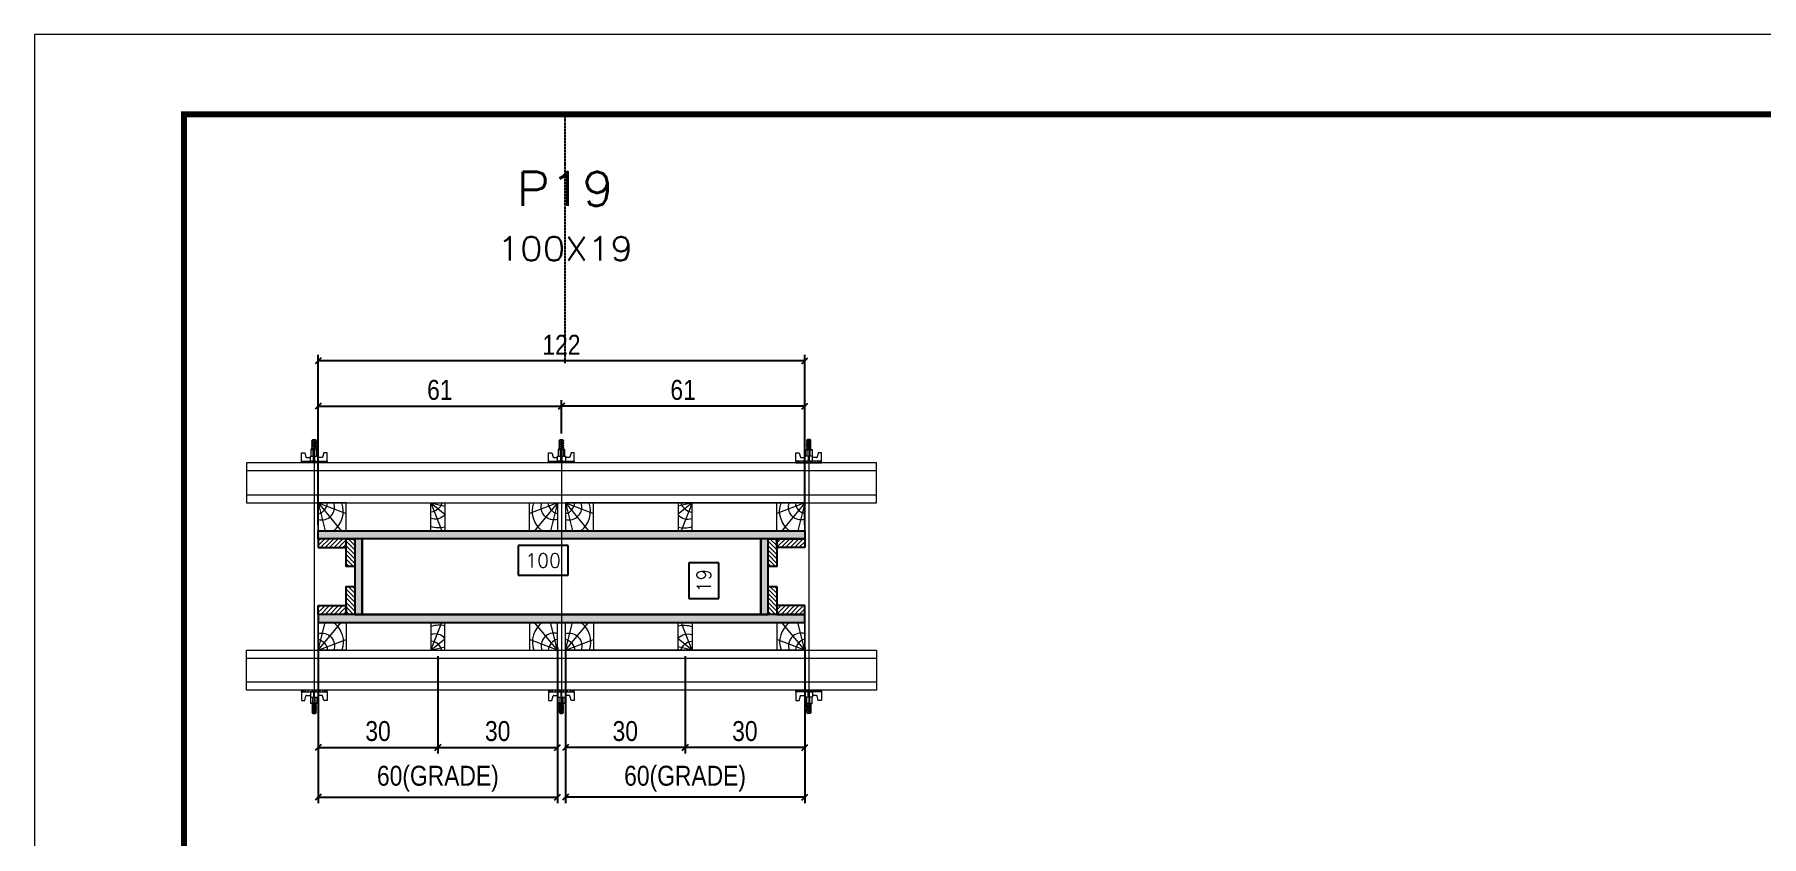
# Model space of a CAD drawing. Extents: x 808 to 7089, y -98 to 17032.
# Drawn here: x 808 to 1674, y 10887 to 11290 of the extents above; entities that cross this region are included whole.
import ezdxf
from ezdxf.enums import TextEntityAlignment as Align

# ---------------------------------------------------------------- set-up
doc = ezdxf.new("R2010")
doc.units = 0
doc.linetypes.add('DASHED', pattern=[0.75, 0.5, -0.25])
doc.linetypes.add('HIDDEN', pattern=[0.375, 0.25, -0.125])
for name, color, linetype in [('CHAPA', 1, 'Continuous'), ('Cota Seção (2x)', 241, 'Continuous'), ('Painéis', 200, 'Continuous'), ('SARRAFO', 251, 'Continuous'), ('Texto de Titulo', 7, 'Continuous'), ('Texto Qtd Sarr', 242, 'Continuous')]:
    doc.layers.add(name, color=color, linetype=linetype)
for name, color, linetype, lineweight in [('Folhas', 255, 'Continuous', 9), ('Hachura', 251, 'Continuous', 9), ('Madeira', 126, 'Continuous', 18), ('Perfil Metálico', 224, 'Continuous', 18), ('SARRAFO DE PRESSAO', 251, 'DASHED', 9), ('Texto Seção', 7, 'Continuous', 15)]:
    doc.layers.add(name, color=color, linetype=linetype, lineweight=lineweight)
doc.styles.add('COTA TECNICA 2X', font='techl___.ttf', dxfattribs={"height": 10})
doc.styles.add('ROMANS', font='romans.shx')
doc.dimstyles.new('SECAO PILAR', dxfattribs={"dimtxt": 10, "dimasz": 3, "dimexe": 3, "dimexo": 3, "dimgap": 3, "dimtad": 1, "dimdec": 1, "dimlfac": 0.5, "dimzin": 12, "dimdsep": 46, "dimtxsty": 'COTA TECNICA 2X', "dimblk1": 'OBLIQUE', "dimblk2": 'OBLIQUE', "dimsah": 1, "dimcen": 0.9, "dimclrd": 256, "dimclre": 256, "dimclrt": 256, "dimadec": 1, "dimazin": 3, "dimtfac": 1, "dimtdec": 1, "dimtmove": 0, "dimatfit": 3, "dimfxl": 1, "dimtolj": 1, "dimtzin": 12, "dimarcsym": 0})
doc.dimstyles.new('SECÇÃO 2', dxfattribs={"dimtxt": 7, "dimasz": 6, "dimexe": 0.18, "dimexo": 2, "dimgap": -4, "dimtad": 3, "dimdec": 1, "dimlfac": 0.5, "dimzin": 12, "dimdsep": 46, "dimtxsty": 'ROMANS', "dimblk": 'ARCHTICK', "dimcen": 0.09, "dimse1": 1, "dimse2": 1, "dimsd1": 1, "dimsd2": 1, "dimclrd": 180, "dimclre": 5, "dimclrt": 1, "dimadec": 0, "dimazin": 3, "dimtfac": 1, "dimtdec": 1, "dimtofl": 0, "dimtmove": 0, "dimatfit": 3, "dimldrblk": 'ARCHTICK', "dimfxl": 1, "dimtolj": 1, "dimtzin": 0, "dimarcsym": 0})
pattern_1 = [(45, (10453.397, 33927.9203), (-1.12253202, 1.12253202), [])]
pattern_2 = [(45, (10318.397, 33927.9203), (-1.12253202, 1.12253202), [])]

# ---------------------------------------------------------------- blocks, each defined once
blk = doc.blocks.new('9999999999')
at = {"layer": 'Folhas'}
blk.add_lwpolyline([(98138.98, 34190.21), (99623.98, 34190.21), (99623.98, 35240.21), (98138.98, 35240.21)], close=True, dxfattribs=at)
at = {"layer": 'Folhas', "color": 30, "const_width": 3}
blk.add_lwpolyline([(98213.98, 34230.21), (99583.98, 34230.21), (99583.98, 35200.21), (98213.98, 35200.21)], close=True, dxfattribs=at)
blk = doc.blocks.new('titulo1')
at = {"layer": 'Defpoints', "color": 252, "linetype": 'HIDDEN', "ltscale": 2}
blk.add_line((0, 0), (0, 125), dxfattribs=at)
at = {"layer": 'Defpoints', "style": 'ROMANS', "oblique": 15}
blk.add_attdef('FOLHA', text='', height=10, dxfattribs=at).set_placement((0, 15.58), align=Align.MIDDLE_CENTER)
at = {"layer": 'Texto Qtd Sarr', "color": 3, "style": 'ROMANS', "oblique": 15}
for tag, height, p in [('TITULO', 17, (0, 71.45)), ('SEÇÃO', 12, (0, 41.55))]:
    blk.add_attdef(tag, text='', height=height, dxfattribs=at).set_placement(p, align=Align.MIDDLE_CENTER)
blk = doc.blocks.new('*D658')
at = {"layer": 'Cota Seção (2x)', "color": 180, "lineweight": -2, "transparency": 16777216}
for p, q in [((1075.73, 11033.12), (1050.73, 11033.12)), ((1050.73, 11033.12), (1050.73, 11018.12)), ((1075.73, 11018.12), (1075.73, 11033.12)), ((1050.73, 11018.12), (1075.73, 11018.12))]:
    blk.add_line(p, q, dxfattribs=at)
at = {"layer": 'Defpoints', "color": 0, "transparency": 16777216}
for p in [(972.45, 11036.51), (1172.45, 11036.51), (972.45, 11014.12)]:
    blk.add_point(p, dxfattribs=at)
at = {"layer": 'Cota Seção (2x)', "color": 1, "transparency": 16777216, "insert": (1063.23, 11025.62), "char_height": 7, "attachment_point": 5, "style": 'ROMANS'}
blk.add_mtext('\\A1;100', dxfattribs=at)
blk = doc.blocks.new('_ArchTick')
at = {"color": 0, "linetype": 'ByBlock', "const_width": 0.15}
blk.add_lwpolyline([(-0.5, -0.5), (0.5, 0.5)], dxfattribs=at)
blk = doc.blocks.new('_Oblique')
at = {"color": 0, "linetype": 'ByBlock', "lineweight": -2}
blk.add_line((-0.5, -0.5), (0.5, 0.5), dxfattribs=at)
blk = doc.blocks.new('*D659')
at = {"layer": 'Cota Seção (2x)', "lineweight": -2, "transparency": 16777216}
for p, q in [((950.45, 11043.51), (950.45, 11128.8)), ((1194.45, 11125.8), (950.45, 11125.8)), ((1194.45, 11043.51), (1194.45, 11128.8))]:
    blk.add_line(p, q, dxfattribs=at)
at = {"layer": 'Defpoints', "color": 0, "transparency": 16777216}
for p in [(950.45, 11125.8), (950.45, 11040.51), (1194.45, 11040.51)]:
    blk.add_point(p, dxfattribs=at)
at = {"layer": 'Cota Seção (2x)', "lineweight": -2, "transparency": 16777216, "xscale": 3, "yscale": 3, "zscale": 3, "rotation": 180}
blk.add_blockref('_Oblique', (950.45, 11125.8), dxfattribs=at)
at = {"layer": 'Cota Seção (2x)', "lineweight": -2, "transparency": 16777216, "xscale": 3, "yscale": 3, "zscale": 3}
blk.add_blockref('_Oblique', (1194.45, 11125.8), dxfattribs=at)
at = {"layer": 'Cota Seção (2x)', "transparency": 16777216, "insert": (1072.45, 11133.86), "char_height": 10, "attachment_point": 5, "style": 'COTA TECNICA 2X'}
blk.add_mtext('\\A1;122', dxfattribs=at)
blk = doc.blocks.new('*D660')
at = {"layer": 'Cota Seção (2x)', "lineweight": -2, "transparency": 16777216}
for p, q in [((1072.45, 11089.31), (1072.45, 11106.04)), ((1194.45, 11077.51), (1194.45, 11106.04)), ((1194.45, 11103.04), (1072.45, 11103.04))]:
    blk.add_line(p, q, dxfattribs=at)
at = {"layer": 'Defpoints', "color": 0, "transparency": 16777216}
for p in [(1072.45, 11103.04), (1072.45, 11086.31), (1194.45, 11074.51)]:
    blk.add_point(p, dxfattribs=at)
at = {"layer": 'Cota Seção (2x)', "lineweight": -2, "transparency": 16777216, "xscale": 3, "yscale": 3, "zscale": 3, "rotation": 180}
blk.add_blockref('_Oblique', (1072.45, 11103.04), dxfattribs=at)
at = {"layer": 'Cota Seção (2x)', "lineweight": -2, "transparency": 16777216, "xscale": 3, "yscale": 3, "zscale": 3}
blk.add_blockref('_Oblique', (1194.45, 11103.04), dxfattribs=at)
at = {"layer": 'Cota Seção (2x)', "transparency": 16777216, "insert": (1133.45, 11111.14), "char_height": 10, "attachment_point": 5, "style": 'COTA TECNICA 2X'}
blk.add_mtext('\\A1;61', dxfattribs=at)
blk = doc.blocks.new('*D661')
at = {"layer": 'Cota Seção (2x)', "lineweight": -2, "transparency": 16777216}
for p, q in [((950.45, 11077.51), (950.45, 11106.04)), ((1072.45, 11089.31), (1072.45, 11106.04)), ((950.45, 11103.04), (1072.45, 11103.04))]:
    blk.add_line(p, q, dxfattribs=at)
at = {"layer": 'Defpoints', "color": 0, "transparency": 16777216}
for p in [(1072.45, 11103.04), (1072.45, 11086.31), (950.45, 11074.51)]:
    blk.add_point(p, dxfattribs=at)
at = {"layer": 'Cota Seção (2x)', "lineweight": -2, "transparency": 16777216, "xscale": 3, "yscale": 3, "zscale": 3, "rotation": 180}
blk.add_blockref('_Oblique', (950.45, 11103.04), dxfattribs=at)
at = {"layer": 'Cota Seção (2x)', "lineweight": -2, "transparency": 16777216, "xscale": 3, "yscale": 3, "zscale": 3}
blk.add_blockref('_Oblique', (1072.45, 11103.04), dxfattribs=at)
at = {"layer": 'Cota Seção (2x)', "transparency": 16777216, "insert": (1011.45, 11111.14), "char_height": 10, "attachment_point": 5, "style": 'COTA TECNICA 2X'}
blk.add_mtext('\\A1;61', dxfattribs=at)
blk = doc.blocks.new('*D662')
at = {"layer": 'Cota Seção (2x)', "color": 180, "lineweight": -2, "transparency": 16777216}
for p, q in [((1151.31, 11024.41), (1136.31, 11024.41)), ((1136.31, 11024.41), (1136.31, 11006.41)), ((1151.31, 11006.41), (1151.31, 11024.41)), ((1136.31, 11006.41), (1151.31, 11006.41))]:
    blk.add_line(p, q, dxfattribs=at)
at = {"layer": 'Defpoints', "color": 0, "transparency": 16777216}
for p in [(1172.45, 11036.51), (1155.31, 10998.51), (1172.45, 10998.51)]:
    blk.add_point(p, dxfattribs=at)
at = {"layer": 'Cota Seção (2x)', "color": 1, "transparency": 16777216, "insert": (1143.81, 11015.41), "char_height": 7, "attachment_point": 5, "rotation": 90, "style": 'ROMANS'}
blk.add_mtext('\\A1;19', dxfattribs=at)
blk = doc.blocks.new('C')
at = {"layer": 'Hachura', "color": 0}
for p, q in [((0, 3.22), (0, -3.22)), ((0.45, 3.22), (0, 3.22)), ((0.46, 3.16), (0, 3.16)), ((0.46, 3.05), (0, 3.05)), ((0.46, 2.88), (0, 2.88)), ((0, 2.75), (0, -1.16)), ((0.46, 2.65), (0, 2.65)), ((0.46, 2.23), (0, 2.23)), ((0.46, 1.51), (0, 1.51)), ((0.39, 0.49), (0.17, 0.49)), ((0.45, -3.23), (0.45, 3.22)), ((0.45, 3.22), (2.58, 3.22)), ((1.74, 0.97), (0.45, 0.97)), ((1.45, 0.1), (0.45, 0.1)), ((1.35, 1.94), (1.35, 0.96)), ((2.58, 2.39), (1.47, 2.09)), ((1.74, -0.97), (1.74, 0.97)), ((1.74, 0.97), (1.74, 0.84)), ((1.74, 0.97), (1.74, 0.84)), ((1.74, 0.84), (3.35, 0.84)), ((3.35, 0.45), (1.74, 0.45)), ((2.58, 3.22), (2.58, 2.39)), ((3.32, 0.84), (3.32, -0.84)), ((3.35, 0.84), (3.35, -0.84)), ((3.68, 0.45), (3.35, 0.45)), ((3.84, -0.52), (3.35, 0.45)), ((3.35, 0.06), (3.67, -0.57)), ((3.68, 0.45), (4.16, -0.52)), ((3.72, 0.5), (4.25, -0.57)), ((4.37, -0.55), (3.83, 0.53)), ((4.15, 0.45), (3.93, 0.45)), ((4.42, -0.52), (3.93, 0.45)), ((4.15, 0.45), (4.26, 0.45)), ((4.26, 0.45), (4.74, -0.52)), ((4.3, 0.5), (4.83, -0.57)), ((4.95, -0.55), (4.41, 0.53)), ((4.51, 0.45), (4.84, 0.45)), ((5, -0.52), (4.51, 0.45)), ((4.84, 0.45), (5.32, -0.52)), ((4.88, 0.5), (5.41, -0.57)), ((5.53, -0.55), (4.99, 0.53)), ((5.58, -0.52), (5.09, 0.45)), ((5.42, 0.45), (5.09, 0.45)), ((5.58, -0.52), (5.09, 0.45)), ((5.42, 0.45), (5.74, -0.19)), ((5.46, 0.5), (5.74, -0.07)), ((5.74, 0.19), (5.57, 0.53)), ((5.74, 0.32), (5.68, 0.45)), ((5.68, 0.45), (5.74, 0.45)), ((5.74, 0.45), (5.9, 0.29)), ((5.74, 0.45), (5.74, -0.52)), ((5.9, -0.36), (5.9, 0.29)), ((0.45, 0), (0, 0)), ((0.46, -1.52), (0, -1.52)), ((0.46, -2.23), (0, -2.23)), ((0.46, -2.65), (0, -2.65)), ((0.46, -2.88), (0, -2.88)), ((0.46, -3.05), (0, -3.05)), ((0.46, -3.16), (0, -3.16)), ((0, -3.22), (2.57, -3.22)), ((0.08, -0.48), (0.29, -0.48)), ((0.29, -0.48), (0.4, -0.48)), ((0.45, 0), (0.45, -0.97)), ((0.45, -0.16), (1.45, -0.16)), ((0.45, -0.65), (0.45, -0.32)), ((0.45, -3.23), (0.45, -0.65)), ((0.45, -0.97), (1.74, -0.97)), ((1.35, -1.94), (1.35, -0.97)), ((2.58, -2.39), (1.47, -2.1)), ((3.35, -0.32), (1.74, -0.32)), ((3.35, -0.84), (1.74, -0.84)), ((2.58, -3.23), (2.58, -2.39)), ((3.35, -0.07), (3.58, -0.52)), ((3.35, -0.52), (3.58, -0.52)), ((3.84, -0.52), (4.16, -0.52)), ((4.42, -0.52), (4.74, -0.52)), ((4.63, -0.52), (4.74, -0.52)), ((5, -0.52), (5.32, -0.52)), ((5.58, -0.52), (5.74, -0.52)), ((5.74, -0.52), (5.9, -0.36)), ((5.74, -0.52), (5.74, -0.52))]:
    blk.add_line(p, q, dxfattribs=at)
for centre, radius, start, end in [((1.52, 1.94), 0.161, 104.7436, 180), ((1.44, -0.03), 0.129, 272.695, 87.305), ((3.81, 0.39), 0.143, 25.5688, 154.4312), ((4.39, 0.39), 0.143, 25.5688, 154.4312), ((4.97, 0.39), 0.143, 25.5688, 154.4312), ((5.55, 0.39), 0.143, 25.5688, 154.4312), ((0.17, -0.37), 0.174, 221.744, 317.8592), ((1.52, -1.94), 0.161, 180, 255.2564), ((3.71, -0.4), 0.174, 222.1408, 318.256), ((4.29, -0.4), 0.174, 222.1408, 318.256), ((4.87, -0.4), 0.174, 222.1408, 318.256), ((5.45, -0.4), 0.174, 222.1408, 318.256), ((5.61, -0.4), 0.174, 317.8592, 318.256)]:
    blk.add_arc(centre, radius, start, end, dxfattribs=at)
blk = doc.blocks.new('PONTALETE')
at = {"layer": 'Madeira'}
for q in [(2.71, 7), (7, 5.76), (7, 1.74)]:
    blk.add_line((0, 0), q, dxfattribs=at)
blk.add_lwpolyline([(0, 0), (7, 0), (7, 7), (0, 7)], close=True, dxfattribs=at)
for centre, radius, start, end in [((2.04, 0.06), 6.23, 37.2818, 109.0913), ((1.09, 0.9), 3.19, 343.603, 109.9847), ((-0.21, -0.78), 3.09, 14.6322, 86.0383)]:
    blk.add_arc(centre, radius, start, end, dxfattribs=at)
blk = doc.blocks.new('*D640')
at = {"layer": 'Cota Seção (2x)', "lineweight": -2, "transparency": 16777216}
for p, q in [((1074.44, 10981.85), (1074.44, 10903.79)), ((1194.44, 10981.85), (1194.44, 10903.79)), ((1194.44, 10906.79), (1074.44, 10906.79))]:
    blk.add_line(p, q, dxfattribs=at)
at = {"layer": 'Defpoints', "color": 0, "transparency": 16777216}
for p in [(1074.44, 10984.85), (1194.44, 10984.85), (1074.44, 10906.79)]:
    blk.add_point(p, dxfattribs=at)
at = {"layer": 'Cota Seção (2x)', "lineweight": -2, "transparency": 16777216, "xscale": 3, "yscale": 3, "zscale": 3, "rotation": 180}
blk.add_blockref('_Oblique', (1074.44, 10906.79), dxfattribs=at)
at = {"layer": 'Cota Seção (2x)', "lineweight": -2, "transparency": 16777216, "xscale": 3, "yscale": 3, "zscale": 3}
blk.add_blockref('_Oblique', (1194.44, 10906.79), dxfattribs=at)
at = {"layer": 'Cota Seção (2x)', "transparency": 16777216, "insert": (1134.44, 10916.01), "char_height": 10, "attachment_point": 5, "style": 'COTA TECNICA 2X'}
blk.add_mtext('\\A1;60(GRADE)', dxfattribs=at)
blk = doc.blocks.new('MEIO PONTALETE')
at = {"layer": 'Madeira'}
for q in [(2.71, 7), (3.5, 2.88), (3.5, 0.87)]:
    blk.add_line((0, 0), q, dxfattribs=at)
blk.add_lwpolyline([(0, 0), (3.5, 0), (3.5, 7), (0, 7)], close=True, dxfattribs=at)
for centre, radius, start, end in [((2.04, 0.06), 6.23, 76.4499, 109.0913), ((1.09, 0.9), 3.19, 40.9063, 109.9847), ((-0.21, -0.78), 3.09, 14.6322, 86.0383)]:
    blk.add_arc(centre, radius, start, end, dxfattribs=at)
blk = doc.blocks.new('*D666')
at = {"layer": 'Cota Seção (2x)', "lineweight": -2, "transparency": 16777216}
for p, q in [((1134.45, 10977.51), (1134.45, 10928.66)), ((1194.44, 10977.51), (1194.44, 10928.66)), ((1194.44, 10931.66), (1134.45, 10931.66))]:
    blk.add_line(p, q, dxfattribs=at)
at = {"layer": 'Defpoints', "color": 0, "transparency": 16777216}
for p in [(1134.45, 10980.51), (1194.44, 10980.51), (1134.45, 10931.66)]:
    blk.add_point(p, dxfattribs=at)
at = {"layer": 'Cota Seção (2x)', "lineweight": -2, "transparency": 16777216, "xscale": 3, "yscale": 3, "zscale": 3, "rotation": 180}
blk.add_blockref('_Oblique', (1134.45, 10931.66), dxfattribs=at)
at = {"layer": 'Cota Seção (2x)', "lineweight": -2, "transparency": 16777216, "xscale": 3, "yscale": 3, "zscale": 3}
blk.add_blockref('_Oblique', (1194.44, 10931.66), dxfattribs=at)
at = {"layer": 'Cota Seção (2x)', "transparency": 16777216, "insert": (1164.44, 10939.88), "char_height": 10, "attachment_point": 5, "style": 'COTA TECNICA 2X'}
blk.add_mtext('\\A1;30', dxfattribs=at)
blk = doc.blocks.new('*D667')
at = {"layer": 'Cota Seção (2x)', "lineweight": -2, "transparency": 16777216}
for p, q in [((1074.45, 10977.51), (1074.45, 10928.66)), ((1134.45, 10977.51), (1134.45, 10928.66)), ((1134.45, 10931.66), (1074.45, 10931.66))]:
    blk.add_line(p, q, dxfattribs=at)
at = {"layer": 'Defpoints', "color": 0, "transparency": 16777216}
for p in [(1074.45, 10980.51), (1134.45, 10980.51), (1074.45, 10931.66)]:
    blk.add_point(p, dxfattribs=at)
at = {"layer": 'Cota Seção (2x)', "lineweight": -2, "transparency": 16777216, "xscale": 3, "yscale": 3, "zscale": 3, "rotation": 180}
blk.add_blockref('_Oblique', (1074.45, 10931.66), dxfattribs=at)
at = {"layer": 'Cota Seção (2x)', "lineweight": -2, "transparency": 16777216, "xscale": 3, "yscale": 3, "zscale": 3}
blk.add_blockref('_Oblique', (1134.45, 10931.66), dxfattribs=at)
at = {"layer": 'Cota Seção (2x)', "transparency": 16777216, "insert": (1104.45, 10939.88), "char_height": 10, "attachment_point": 5, "style": 'COTA TECNICA 2X'}
blk.add_mtext('\\A1;30', dxfattribs=at)
blk = doc.blocks.new('*D641')
at = {"layer": 'Cota Seção (2x)', "lineweight": -2, "transparency": 16777216}
for p, q in [((950.45, 10981.85), (950.45, 10903.79)), ((1070.45, 10981.85), (1070.45, 10903.79)), ((950.45, 10906.79), (1070.45, 10906.79))]:
    blk.add_line(p, q, dxfattribs=at)
at = {"layer": 'Defpoints', "color": 0, "transparency": 16777216}
for p in [(950.45, 10984.85), (1070.45, 10984.85), (1070.45, 10906.79)]:
    blk.add_point(p, dxfattribs=at)
at = {"layer": 'Cota Seção (2x)', "lineweight": -2, "transparency": 16777216, "xscale": 3, "yscale": 3, "zscale": 3, "rotation": 180}
blk.add_blockref('_Oblique', (950.45, 10906.79), dxfattribs=at)
at = {"layer": 'Cota Seção (2x)', "lineweight": -2, "transparency": 16777216, "xscale": 3, "yscale": 3, "zscale": 3}
blk.add_blockref('_Oblique', (1070.45, 10906.79), dxfattribs=at)
at = {"layer": 'Cota Seção (2x)', "transparency": 16777216, "insert": (1010.45, 10916.01), "char_height": 10, "attachment_point": 5, "style": 'COTA TECNICA 2X'}
blk.add_mtext('\\A1;60(GRADE)', dxfattribs=at)
blk = doc.blocks.new('*D668')
at = {"layer": 'Cota Seção (2x)', "lineweight": -2, "transparency": 16777216}
for p, q in [((950.45, 10977.51), (950.45, 10928.66)), ((1010.45, 10977.51), (1010.45, 10928.66)), ((950.45, 10931.66), (1010.45, 10931.66))]:
    blk.add_line(p, q, dxfattribs=at)
at = {"layer": 'Defpoints', "color": 0, "transparency": 16777216}
for p in [(950.45, 10980.51), (1010.45, 10980.51), (1010.45, 10931.66)]:
    blk.add_point(p, dxfattribs=at)
at = {"layer": 'Cota Seção (2x)', "lineweight": -2, "transparency": 16777216, "xscale": 3, "yscale": 3, "zscale": 3, "rotation": 180}
blk.add_blockref('_Oblique', (950.45, 10931.66), dxfattribs=at)
at = {"layer": 'Cota Seção (2x)', "lineweight": -2, "transparency": 16777216, "xscale": 3, "yscale": 3, "zscale": 3}
blk.add_blockref('_Oblique', (1010.45, 10931.66), dxfattribs=at)
at = {"layer": 'Cota Seção (2x)', "transparency": 16777216, "insert": (980.45, 10939.88), "char_height": 10, "attachment_point": 5, "style": 'COTA TECNICA 2X'}
blk.add_mtext('\\A1;30', dxfattribs=at)
blk = doc.blocks.new('*D669')
at = {"layer": 'Cota Seção (2x)', "lineweight": -2, "transparency": 16777216}
for p, q in [((1010.45, 10977.51), (1010.45, 10928.66)), ((1070.45, 10977.51), (1070.45, 10928.66)), ((1010.45, 10931.66), (1070.45, 10931.66))]:
    blk.add_line(p, q, dxfattribs=at)
at = {"layer": 'Defpoints', "color": 0, "transparency": 16777216}
for p in [(1010.45, 10980.51), (1070.45, 10980.51), (1070.45, 10931.66)]:
    blk.add_point(p, dxfattribs=at)
at = {"layer": 'Cota Seção (2x)', "lineweight": -2, "transparency": 16777216, "xscale": 3, "yscale": 3, "zscale": 3, "rotation": 180}
blk.add_blockref('_Oblique', (1010.45, 10931.66), dxfattribs=at)
at = {"layer": 'Cota Seção (2x)', "lineweight": -2, "transparency": 16777216, "xscale": 3, "yscale": 3, "zscale": 3}
blk.add_blockref('_Oblique', (1070.45, 10931.66), dxfattribs=at)
at = {"layer": 'Cota Seção (2x)', "transparency": 16777216, "insert": (1040.45, 10939.88), "char_height": 10, "attachment_point": 5, "style": 'COTA TECNICA 2X'}
blk.add_mtext('\\A1;30', dxfattribs=at)

msp = doc.modelspace()

# ---------------------------------------------------------------- hatches: boundary and pattern name
at = {"layer": 'Hachura'}
h = msp.add_hatch(color=256, dxfattribs=at)
h.dxf.hatch_style = 1
h.paths.add_polyline_path([(950.45, 11036.51), (950.45, 11040.51), (1194.45, 11040.51), (1194.45, 11036.51)])
h = msp.add_hatch(color=256, dxfattribs=at)
h.dxf.hatch_style = 1
h.paths.add_polyline_path([(950.45, 11036.51), (950.45, 11040.51), (1194.45, 11040.51), (1194.45, 11036.51)])
h = msp.add_hatch(dxfattribs=at)
h.set_pattern_fill('ANSI31', color=256, scale=0.5, angle=360, style=0)
h.set_pattern_definition(pattern_1)
h.paths.add_polyline_path([(964.45, 11036.51), (964.45, 11032.11), (950.45, 11032.11), (950.45, 11036.51)])
h = msp.add_hatch(dxfattribs=at)
h.set_pattern_fill('ANSI31', color=256, scale=0.5, angle=630, style=0)
h.set_pattern_definition([(315, (23893.8533, 1533.5603), (1.12253202, 1.12253202), [])])
h.paths.add_polyline_path([(964.45, 11022.51), (968.85, 11022.51), (968.85, 11036.51), (964.45, 11036.51)])
h = msp.add_hatch(color=256, dxfattribs=at)
h.dxf.hatch_style = 1
h.paths.add_polyline_path([(972.45, 11036.51), (968.85, 11036.51), (968.85, 10998.51), (972.45, 10998.51)])
h = msp.add_hatch(color=256, dxfattribs=at)
h.dxf.hatch_style = 1
h.paths.add_polyline_path([(972.45, 11036.51), (968.85, 11036.51), (968.85, 10998.51), (972.45, 10998.51)])
h = msp.add_hatch(color=256, dxfattribs=at)
h.dxf.hatch_style = 1
h.paths.add_polyline_path([(1176.05, 11036.51), (1172.45, 11036.51), (1172.45, 10998.51), (1176.05, 10998.51)])
h = msp.add_hatch(color=256, dxfattribs=at)
h.dxf.hatch_style = 1
h.paths.add_polyline_path([(1176.05, 11036.51), (1172.45, 11036.51), (1172.45, 10998.51), (1176.05, 10998.51)])
h = msp.add_hatch(dxfattribs=at)
h.set_pattern_fill('ANSI31', color=256, scale=0.5, angle=630, style=0)
h.set_pattern_definition([(315, (24105.4533, 1533.5603), (1.12253202, 1.12253202), [])])
h.paths.add_polyline_path([(1176.05, 11022.51), (1180.45, 11022.51), (1180.45, 11036.51), (1176.05, 11036.51)])
h = msp.add_hatch(dxfattribs=at)
h.set_pattern_fill('ANSI31', color=256, scale=0.5, angle=360, style=0)
h.set_pattern_definition(pattern_2)
h.paths.add_polyline_path([(1180.45, 11036.51), (1180.45, 11032.11), (1194.45, 11032.11), (1194.45, 11036.51)])
h = msp.add_hatch(dxfattribs=at)
h.set_pattern_fill('ANSI31', color=256, scale=0.5, angle=630, style=0)
h.set_pattern_definition([(315, (23893.8533, 1509.5603), (1.12253202, 1.12253202), [])])
h.paths.add_polyline_path([(964.45, 10998.51), (968.85, 10998.51), (968.85, 11012.51), (964.45, 11012.51)])
h = msp.add_hatch(dxfattribs=at)
h.set_pattern_fill('ANSI31', color=256, scale=0.5, angle=630, style=0)
h.set_pattern_definition([(315, (24105.4533, 1509.5603), (1.12253202, 1.12253202), [])])
h.paths.add_polyline_path([(1176.05, 10998.51), (1180.45, 10998.51), (1180.45, 11012.51), (1176.05, 11012.51)])
h = msp.add_hatch(dxfattribs=at)
h.set_pattern_fill('ANSI31', color=256, scale=0.5, angle=360, style=0)
h.set_pattern_definition(pattern_1)
h.paths.add_polyline_path([(964.45, 10998.51), (964.45, 11002.91), (950.45, 11002.91), (950.45, 10998.51)])
h = msp.add_hatch(dxfattribs=at)
h.set_pattern_fill('ANSI31', color=256, scale=0.5, angle=360, style=0)
h.set_pattern_definition(pattern_2)
h.paths.add_polyline_path([(1180.45, 10998.51), (1180.45, 11002.91), (1194.45, 11002.91), (1194.45, 10998.51)])
h = msp.add_hatch(color=256, dxfattribs=at)
h.dxf.hatch_style = 1
h.paths.add_polyline_path([(950.45, 10998.51), (950.45, 10994.51), (1194.45, 10994.51), (1194.45, 10998.51)])
h = msp.add_hatch(color=256, dxfattribs=at)
h.dxf.hatch_style = 1
h.paths.add_polyline_path([(950.45, 10998.51), (950.45, 10994.51), (1194.45, 10994.51), (1194.45, 10998.51)])

# ---------------------------------------------------------------- linework, layer by layer
at = {"layer": 'CHAPA'}
for points in [[(950.45, 11036.51), (950.45, 11040.51), (1194.45, 11040.51), (1194.45, 11036.51)], [(950.45, 11036.51), (950.45, 11040.51), (1194.45, 11040.51), (1194.45, 11036.51)], [(972.45, 11036.51), (968.85, 11036.51), (968.85, 10998.51), (972.45, 10998.51)], [(972.45, 11036.51), (968.85, 11036.51), (968.85, 10998.51), (972.45, 10998.51)], [(1176.05, 11036.51), (1172.45, 11036.51), (1172.45, 10998.51), (1176.05, 10998.51)], [(1176.05, 11036.51), (1172.45, 11036.51), (1172.45, 10998.51), (1176.05, 10998.51)], [(950.45, 10998.51), (950.45, 10994.51), (1194.45, 10994.51), (1194.45, 10998.51)], [(950.45, 10998.51), (950.45, 10994.51), (1194.45, 10994.51), (1194.45, 10998.51)]]:
    msp.add_lwpolyline(points, close=True, dxfattribs=at)
at = {"layer": 'Hachura'}
for p, q in [((948.44, 11085.31), (948.44, 10953.51)), ((1072.44, 11085.31), (1072.44, 10953.51)), ((1196.45, 11085.31), (1196.45, 10953.51))]:
    msp.add_line(p, q, dxfattribs=at)
at = {"layer": 'Madeira'}
for points in [[(950.45, 11040.51), (950.45, 11054.51), (1070.45, 11054.51), (1070.45, 11040.51)], [(1194.45, 11040.51), (1194.45, 11054.51), (1074.45, 11054.51), (1074.45, 11040.51)], [(950.45, 10994.51), (950.45, 10980.51), (1070.45, 10980.51), (1070.45, 10994.51)], [(1194.45, 10994.51), (1194.45, 10980.51), (1074.45, 10980.51), (1074.45, 10994.51)]]:
    msp.add_lwpolyline(points, close=True, dxfattribs=at)
at = {"layer": 'Painéis'}
msp.add_lwpolyline([(1172.45, 10998.51), (1172.45, 11036.51), (972.45, 11036.51), (972.45, 10998.51)], close=True, dxfattribs=at)
at = {"layer": 'Perfil Metálico'}
for points in [[(914.45, 11074.51), (914.45, 11054.51), (1230.45, 11054.51), (1230.45, 11074.51)], [(1230.45, 11058.51), (1230.45, 11070.51), (914.45, 11070.51), (914.45, 11058.51)], [(914.45, 10960.51), (914.45, 10980.51), (1230.45, 10980.51), (1230.45, 10960.51)], [(1230.45, 10976.51), (1230.45, 10964.51), (914.45, 10964.51), (914.45, 10976.51)]]:
    msp.add_lwpolyline(points, close=True, dxfattribs=at)
at = {"layer": 'SARRAFO'}
for points in [[(950.45, 11032.11), (964.45, 11032.11), (964.45, 11036.51), (950.45, 11036.51)], [(968.85, 11036.51), (968.85, 11022.51), (964.45, 11022.51), (964.45, 11036.51)], [(968.85, 11036.51), (968.85, 11022.51), (964.45, 11022.51), (964.45, 11036.51)], [(1180.45, 11036.51), (1180.45, 11022.51), (1176.05, 11022.51), (1176.05, 11036.51)], [(1180.45, 11036.51), (1180.45, 11022.51), (1176.05, 11022.51), (1176.05, 11036.51)], [(1194.45, 11032.11), (1180.45, 11032.11), (1180.45, 11036.51), (1194.45, 11036.51)], [(968.85, 11012.51), (968.85, 10998.51), (964.45, 10998.51), (964.45, 11012.51)], [(968.85, 11012.51), (968.85, 10998.51), (964.45, 10998.51), (964.45, 11012.51)], [(1180.45, 11012.51), (1180.45, 10998.51), (1176.05, 10998.51), (1176.05, 11012.51)], [(1180.45, 11012.51), (1180.45, 10998.51), (1176.05, 10998.51), (1176.05, 11012.51)], [(950.45, 11002.91), (964.45, 11002.91), (964.45, 10998.51), (950.45, 10998.51)], [(1194.45, 11002.91), (1180.45, 11002.91), (1180.45, 10998.51), (1194.45, 10998.51)]]:
    msp.add_lwpolyline(points, close=True, dxfattribs=at)

# ---------------------------------------------------------------- block references
at = {"layer": 'Hachura', "linetype": 'Continuous', "yscale": 2, "zscale": 2}
for p, xscale, rotation in [((948.44, 11074.51), -2, 270), ((1072.45, 11074.51), -2, 270), ((1196.45, 11074.51), 2, 90), ((948.45, 10960.51), 2, 270), ((1072.45, 10960.51), 2, 270), ((1196.44, 10960.51), -2, 90)]:
    msp.add_blockref('C', p, dxfattribs=dict(at, xscale=xscale, rotation=rotation))
at = {"layer": 'Madeira'}
for name, p, xscale, yscale, zscale, rotation in [('PONTALETE', (950.45, 11054.51), 2, 2, 2, 270), ('PONTALETE', (950.45, 11054.51), 2, 2, 2, 270), ('MEIO PONTALETE', (1006.95, 11054.51), -1.999999997962732, 1.999999997962732, 1.999999997962732, 180), ('PONTALETE', (1070.45, 11054.51), -2, 2, 2, 90), ('PONTALETE', (1074.45, 11054.51), 2, 2, 2, 270), ('MEIO PONTALETE', (1137.95, 11054.51), 1.999999997962732, 1.999999997962732, 1.999999997962732, 180), ('PONTALETE', (1194.45, 11054.51), -2, 2, 2, 90), ('PONTALETE', (950.45, 10980.51), -2, 2, 2, 270), ('PONTALETE', (950.45, 10980.51), -2, 2, 2, 270), ('PONTALETE', (1070.45, 10980.51), 2, 2, 2, 90), ('PONTALETE', (1074.45, 10980.51), -2, 2, 2, 270), ('PONTALETE', (1194.45, 10980.51), 2, 2, 2, 90)]:
    msp.add_blockref(name, p, dxfattribs=dict(at, xscale=xscale, yscale=yscale, zscale=zscale, rotation=rotation))
at = {"layer": 'Madeira', "yscale": 1.999999997962732, "zscale": 1.999999997962732}
for p, xscale in [((1006.95, 10980.51), 1.999999997962732), ((1137.95, 10980.51), -1.999999997962732)]:
    msp.add_blockref('MEIO PONTALETE', p, dxfattribs=dict(at, xscale=xscale))
at = {"layer": 'SARRAFO DE PRESSAO', "color": 6, "linetype": 'ByBlock'}
msp.add_blockref('9999999999', (-97330.81, -23950.6), dxfattribs=at)
at = {"layer": 'Texto Seção'}
ref = msp.add_blockref('titulo1', (1074.34, 11124.6), dxfattribs=at)
ref.add_attrib('TITULO', 'P19', dxfattribs={"layer": 'Texto de Titulo', "color": 7, "height": 17, "style": 'ROMANS', "width": 1.1}).set_placement((1074.34, 11212.1), align=Align.MIDDLE_CENTER)
ref.add_attrib('SEÇÃO', '100X19', dxfattribs={"layer": 'Texto de Titulo', "color": 7, "height": 12, "style": 'ROMANS', "width": 1.1}).set_placement((1074.34, 11182.1), align=Align.MIDDLE_CENTER)

# ---------------------------------------------------------------- dimensions: what is measured, and where the dimension line sits
at = {"layer": 'Cota Seção (2x)', "color": 241}
for base, p1, p2, picture, middle in [((950.45, 11125.8), (1194.45, 11040.51), (950.45, 11040.51), '*D659', (1072.45, 11133.86)), ((1072.45, 11103.04), (1194.45, 11074.51), (1072.45, 11086.31), '*D660', (1133.45, 11111.14)), ((1074.45, 10931.66), (1134.45, 10980.51), (1074.45, 10980.51), '*D667', (1104.45, 10939.88)), ((1134.45, 10931.66), (1194.44, 10980.51), (1134.45, 10980.51), '*D666', (1164.44, 10939.88))]:
    dim = msp.add_linear_dim(base=base, p1=p1, p2=p2, angle=180, dimstyle='SECAO PILAR', dxfattribs=at)
    dim.commit()
    dim.dimension.update_dxf_attribs({"geometry": picture, "text_midpoint": middle})
for base, p1, p2, picture, middle in [((1072.45, 11103.04), (950.45, 11074.51), (1072.45, 11086.31), '*D661', (1011.45, 11111.14)), ((1010.45, 10931.66), (950.45, 10980.51), (1010.45, 10980.51), '*D668', (980.45, 10939.88)), ((1070.45, 10931.66), (1010.45, 10980.51), (1070.45, 10980.51), '*D669', (1040.45, 10939.88))]:
    dim = msp.add_linear_dim(base=base, p1=p1, p2=p2, dimstyle='SECAO PILAR', dxfattribs=at)
    dim.commit()
    dim.dimension.update_dxf_attribs({"geometry": picture, "text_midpoint": middle})
for base, p2, angle, picture, middle in [((972.45, 11014.12), (972.45, 11036.51), 180, '*D658', (1063.23, 11014.12)), ((1155.31, 10998.51), (1172.45, 10998.51), 270, '*D662', (1155.31, 11015.41))]:
    dim = msp.add_linear_dim(base=base, p1=(1172.45, 11036.51), p2=p2, angle=angle, dimstyle='SECÇÃO 2', dxfattribs=at)
    dim.commit()
    dim.dimension.update_dxf_attribs({"geometry": picture, "text_midpoint": middle, "dimtype": 160})
dim = msp.add_linear_dim(base=(1070.45, 10906.79), p1=(950.45, 10984.85), p2=(1070.45, 10984.85), text='<>(GRADE)', dimstyle='SECAO PILAR', dxfattribs=at)
dim.commit()
dim.dimension.update_dxf_attribs({"geometry": '*D641', "text_midpoint": (1010.45, 10906.79), "dimtype": 160})
dim = msp.add_linear_dim(base=(1074.44, 10906.79), p1=(1194.44, 10984.85), p2=(1074.44, 10984.85), angle=180, text='<>(GRADE)', dimstyle='SECAO PILAR', dxfattribs=at)
dim.commit()
dim.dimension.update_dxf_attribs({"geometry": '*D640', "text_midpoint": (1134.44, 10906.79), "dimtype": 160})

doc.saveas('drawing.dxf')
